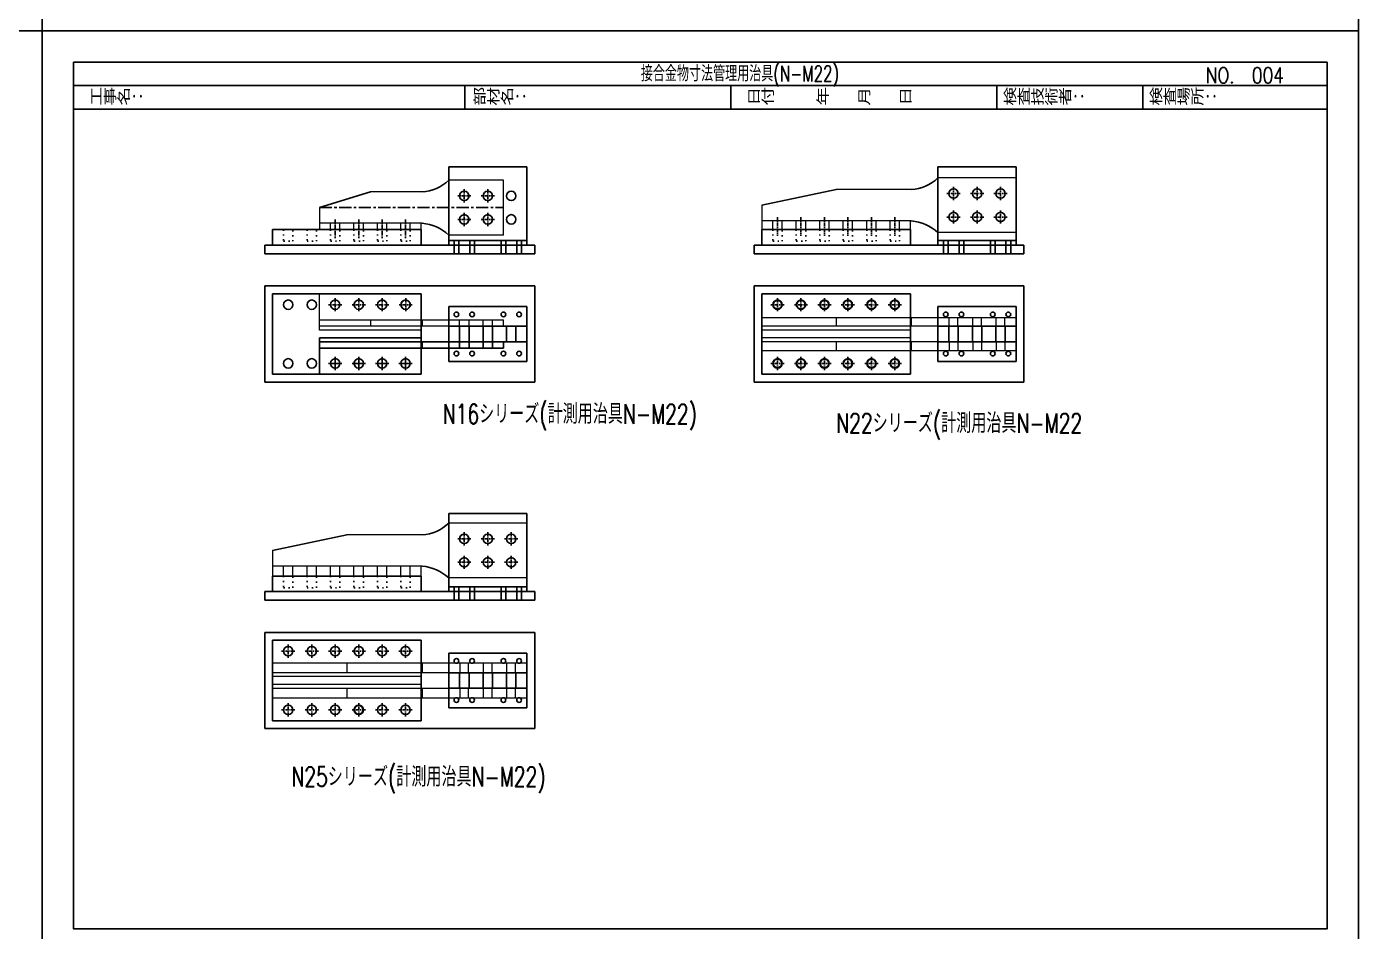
# Model space of a CAD drawing. Header units: millimetres. Extents: x 0 to 18796, y -11 to 7128.
# Drawn here: x 15392 to 18796, y 2450 to 4763 of the extents above; entities that cross this region are included whole.
import ezdxf

# ---------------------------------------------------------------- set-up
doc = ezdxf.new("R2010")
doc.units = ezdxf.units.MM
doc.header["$LTSCALE"] = 5
for name, pattern in [('ACAD_ISO03W100', [30, 12, -18]), ('CENTER1', [10, 6.25, -1.25, 1.25, -1.25]), ('DOT', [2.5, 0.625, -1.875]), ('JIS_08_50', [53, 50, -1.125, 0.75, -1.125])]:
    doc.linetypes.add(name, pattern=pattern)
doc.layers.get('0').update_dxf_attribs({"color": 255})
for name, color, linetype in [('01', 7, 'Continuous'), ('CENTER', 2, 'JIS_08_50'), ('LAYER6', 7, 'Continuous'), ('寸法', 4, 'Continuous'), ('溶接', 241, 'Continuous'), ('補助線', 7, 'ACAD_ISO03W100'), ('金物', 142, 'Continuous')]:
    doc.layers.add(name, color=color, linetype=linetype)
doc.styles.get("Standard").update_dxf_attribs({"font": 'simplex.shx', "width": 0.7, "height": 2.5, "bigfont": '@extfont2.shx'})
doc.styles.add('SUNPOU', font='simplex.shx', dxfattribs={"width": 0.7, "bigfont": 'extfont2.shx'})
doc.styles.add('SUNPOU2', font='simplex.shx', dxfattribs={"width": 0.7, "height": 50, "bigfont": 'extfont2.shx'})

msp = doc.modelspace()

# ---------------------------------------------------------------- linework, layer by layer
at = {"linetype": 'Continuous', "lineweight": -3}
for p, q in [((15512, 4612), (18716, 4612)), ((16512, 4552), (16512, 4612)), ((17192, 4552), (17192, 4612)), ((17872, 4552), (17872, 4612)), ((18245.301, 4552), (18245.301, 4612)), ((15512, 4552), (18716, 4552))]:
    msp.add_line(p, q, dxfattribs=at)
for points in [[(12068, 7128), (15432, 7128), (15432, 4752), (12068, 4752)], [(15432, 7128), (18796, 7128), (18796, 4752), (15432, 4752)], [(12068, 4752), (15432, 4752), (15432, 2376), (12068, 2376)], [(15432, 4752), (18796, 4752), (18796, 2376), (15432, 2376)], [(15512, 4672), (18716, 4672), (18716, 2456), (15512, 2456)]]:
    msp.add_lwpolyline(points, close=True, dxfattribs=at)
at = {"layer": '01', "linetype": 'DOT'}
for p, q in [((16048.754, 4244.211), (16048.754, 4214.211)), ((16072.754, 4214.211), (16072.754, 4244.211)), ((16108.754, 4244.211), (16108.754, 4214.211)), ((16132.754, 4214.211), (16132.754, 4244.211)), ((16168.754, 4244.211), (16168.754, 4214.211)), ((16192.754, 4214.211), (16192.754, 4244.211)), ((16228.754, 4244.211), (16228.754, 4214.211)), ((16252.754, 4214.211), (16252.754, 4244.211)), ((16288.754, 4244.211), (16288.754, 4214.211)), ((16312.754, 4214.211), (16312.754, 4244.211)), ((16348.754, 4244.211), (16348.754, 4214.211)), ((16372.754, 4214.211), (16372.754, 4244.211)), ((17299.307, 4244.211), (17299.307, 4214.211)), ((17323.307, 4214.211), (17323.307, 4244.211)), ((17359.307, 4244.211), (17359.307, 4214.211)), ((17383.307, 4214.211), (17383.307, 4244.211)), ((17419.307, 4244.211), (17419.307, 4214.211)), ((17443.307, 4214.211), (17443.307, 4244.211)), ((17479.307, 4244.211), (17479.307, 4214.211)), ((17503.307, 4214.211), (17503.307, 4244.211)), ((17539.307, 4244.211), (17539.307, 4214.211)), ((17563.307, 4214.211), (17563.307, 4244.211)), ((17599.307, 4244.211), (17599.307, 4214.211)), ((17623.307, 4214.211), (17623.307, 4244.211)), ((16048.754, 4214.211), (16072.754, 4214.211)), ((16108.754, 4214.211), (16132.754, 4214.211)), ((16168.754, 4214.211), (16192.754, 4214.211)), ((16228.754, 4214.211), (16252.754, 4214.211)), ((16288.754, 4214.211), (16312.754, 4214.211)), ((16348.754, 4214.211), (16372.754, 4214.211)), ((17299.307, 4214.211), (17323.307, 4214.211)), ((17359.307, 4214.211), (17383.307, 4214.211)), ((17419.307, 4214.211), (17443.307, 4214.211)), ((17479.307, 4214.211), (17503.307, 4214.211)), ((17539.307, 4214.211), (17563.307, 4214.211)), ((17599.307, 4214.211), (17623.307, 4214.211)), ((16048.754, 3358.393), (16048.754, 3328.393)), ((16072.754, 3328.393), (16072.754, 3358.393)), ((16108.754, 3358.393), (16108.754, 3328.393)), ((16132.754, 3328.393), (16132.754, 3358.393)), ((16168.754, 3358.393), (16168.754, 3328.393)), ((16192.754, 3328.393), (16192.754, 3358.393)), ((16228.754, 3358.393), (16228.754, 3328.393)), ((16252.754, 3328.393), (16252.754, 3358.393)), ((16288.754, 3358.393), (16288.754, 3328.393)), ((16312.754, 3328.393), (16312.754, 3358.393)), ((16348.754, 3358.393), (16348.754, 3328.393)), ((16372.754, 3328.393), (16372.754, 3358.393)), ((16048.754, 3328.393), (16072.754, 3328.393)), ((16108.754, 3328.393), (16132.754, 3328.393)), ((16168.754, 3328.393), (16192.754, 3328.393)), ((16228.754, 3328.393), (16252.754, 3328.393)), ((16288.754, 3328.393), (16312.754, 3328.393)), ((16348.754, 3328.393), (16372.754, 3328.393))]:
    msp.add_line(p, q, dxfattribs=at)
at = {"layer": '01', "linetype": 'Continuous'}
for p, q in [((16484.754, 4216.211), (16484.754, 4204.211)), ((16484.754, 4182.211), (16484.754, 4204.211)), ((16496.754, 4216.211), (16496.754, 4204.211)), ((16496.754, 4204.211), (16496.754, 4182.211)), ((16524.754, 4216.211), (16524.754, 4204.211)), ((16524.754, 4182.211), (16524.754, 4204.211)), ((16536.754, 4216.211), (16536.754, 4204.211)), ((16536.754, 4204.211), (16536.754, 4182.211)), ((16604.754, 4216.211), (16604.754, 4204.211)), ((16604.754, 4182.211), (16604.754, 4204.211)), ((16616.754, 4216.211), (16616.754, 4204.211)), ((16616.754, 4204.211), (16616.754, 4182.211)), ((16644.754, 4216.211), (16644.754, 4204.211)), ((16644.754, 4182.211), (16644.754, 4204.211)), ((16656.754, 4216.211), (16656.754, 4204.211)), ((16656.754, 4204.211), (16656.754, 4182.211)), ((17735.307, 4216.211), (17735.307, 4204.211)), ((17735.307, 4182.211), (17735.307, 4204.211)), ((17747.307, 4216.211), (17747.307, 4204.211)), ((17747.307, 4204.211), (17747.307, 4182.211)), ((17775.307, 4216.211), (17775.307, 4204.211)), ((17775.307, 4182.211), (17775.307, 4204.211)), ((17787.307, 4216.211), (17787.307, 4204.211)), ((17787.307, 4204.211), (17787.307, 4182.211)), ((17855.307, 4216.211), (17855.307, 4204.211)), ((17855.307, 4182.211), (17855.307, 4204.211)), ((17867.307, 4216.211), (17867.307, 4204.211)), ((17867.307, 4204.211), (17867.307, 4182.211)), ((17895.307, 4216.211), (17895.307, 4204.211)), ((17895.307, 4182.211), (17895.307, 4204.211)), ((17907.307, 4216.211), (17907.307, 4204.211)), ((17907.307, 4204.211), (17907.307, 4182.211)), ((16498.754, 3997.076), (16498.754, 3957.076)), ((16522.754, 3997.076), (16522.754, 3957.076)), ((16558.754, 3997.076), (16558.754, 3957.076)), ((16582.754, 3997.076), (16582.754, 3957.076)), ((16618.754, 3997.076), (16618.754, 3957.076)), ((16642.754, 3997.076), (16642.754, 3957.076)), ((17749.307, 3997.076), (17749.307, 3957.076)), ((17773.307, 3997.076), (17773.307, 3957.076)), ((17809.307, 3997.076), (17809.307, 3957.076)), ((17833.307, 3997.076), (17833.307, 3957.076)), ((17869.307, 3997.076), (17869.307, 3957.076)), ((17893.307, 3997.076), (17893.307, 3957.076)), ((16484.754, 3330.393), (16484.754, 3318.393)), ((16484.754, 3296.393), (16484.754, 3318.393)), ((16496.754, 3330.393), (16496.754, 3318.393)), ((16496.754, 3318.393), (16496.754, 3296.393)), ((16524.754, 3330.393), (16524.754, 3318.393)), ((16524.754, 3296.393), (16524.754, 3318.393)), ((16536.754, 3330.393), (16536.754, 3318.393)), ((16536.754, 3318.393), (16536.754, 3296.393)), ((16604.754, 3330.393), (16604.754, 3318.393)), ((16604.754, 3296.393), (16604.754, 3318.393)), ((16616.754, 3330.393), (16616.754, 3318.393)), ((16616.754, 3318.393), (16616.754, 3296.393)), ((16644.754, 3330.393), (16644.754, 3318.393)), ((16644.754, 3296.393), (16644.754, 3318.393)), ((16656.754, 3330.393), (16656.754, 3318.393)), ((16656.754, 3318.393), (16656.754, 3296.393)), ((16498.754, 3111.258), (16498.754, 3071.258)), ((16522.754, 3111.258), (16522.754, 3071.258)), ((16558.754, 3111.258), (16558.754, 3071.258)), ((16582.754, 3111.258), (16582.754, 3071.258)), ((16618.754, 3111.258), (16618.754, 3071.258)), ((16642.754, 3111.258), (16642.754, 3071.258))]:
    msp.add_line(p, q, dxfattribs=at)
at = {"layer": 'CENTER', "color": 7, "linetype": 'CENTER1'}
msp.add_line((16140.754, 4300.211), (16610.754, 4300.211), dxfattribs=at)
at = {"layer": '寸法', "linetype": 'CENTER1', "ltscale": 0.3}
for p, q in [((16527.754, 4330.211), (16493.754, 4330.211)), ((16510.754, 4347.211), (16510.754, 4313.211)), ((16587.754, 4330.211), (16553.754, 4330.211)), ((16570.754, 4347.211), (16570.754, 4313.211)), ((16180.754, 4270.211), (16180.754, 4222.211)), ((16240.754, 4270.211), (16240.754, 4222.211)), ((16300.754, 4270.211), (16300.754, 4222.211)), ((16360.754, 4270.211), (16360.754, 4222.211)), ((16527.754, 4270.211), (16493.754, 4270.211)), ((16510.754, 4253.211), (16510.754, 4287.211)), ((16587.754, 4270.211), (16553.754, 4270.211)), ((16570.754, 4253.211), (16570.754, 4287.211)), ((16197.865, 4052.079), (16163.865, 4052.079)), ((16180.865, 4069.079), (16180.865, 4035.079)), ((16257.865, 4052.079), (16223.865, 4052.079)), ((16240.865, 4069.079), (16240.865, 4035.079)), ((16317.865, 4052.079), (16283.865, 4052.079)), ((16300.865, 4069.079), (16300.865, 4035.079)), ((16377.865, 4052.079), (16343.865, 4052.079)), ((16360.865, 4069.079), (16360.865, 4035.079)), ((16077.754, 3166.258), (16043.754, 3166.258)), ((16060.754, 3183.258), (16060.754, 3149.258)), ((16137.754, 3166.258), (16103.754, 3166.258)), ((16120.754, 3183.258), (16120.754, 3149.258)), ((16197.754, 3166.258), (16163.754, 3166.258)), ((16180.754, 3183.258), (16180.754, 3149.258)), ((16257.754, 3166.258), (16223.754, 3166.258)), ((16240.754, 3183.258), (16240.754, 3149.258)), ((16317.754, 3166.258), (16283.754, 3166.258)), ((16300.754, 3183.258), (16300.754, 3149.258)), ((16377.754, 3166.258), (16343.754, 3166.258)), ((16360.754, 3183.258), (16360.754, 3149.258)), ((16060.754, 2999.258), (16060.754, 3033.258)), ((16120.754, 2999.258), (16120.754, 3033.258)), ((16180.754, 2999.258), (16180.754, 3033.258)), ((16240.754, 2999.258), (16240.754, 3033.258)), ((16300.754, 2999.258), (16300.754, 3033.258)), ((16360.754, 2999.258), (16360.754, 3033.258)), ((16077.754, 3016.258), (16043.754, 3016.258)), ((16137.754, 3016.258), (16103.754, 3016.258)), ((16197.754, 3016.258), (16163.754, 3016.258)), ((16257.754, 3016.258), (16223.754, 3016.258)), ((16317.754, 3016.258), (16283.754, 3016.258)), ((16377.754, 3016.258), (16343.754, 3016.258))]:
    msp.add_line(p, q, dxfattribs=at)
at = {"layer": '溶接', "linetype": 'Continuous'}
for p, q in [((16470.754, 4220.211), (16470.754, 4404.211)), ((16470.754, 4404.211), (16670.754, 4404.211)), ((16670.754, 4404.211), (16670.754, 4220.211)), ((17721.307, 4220.211), (17721.307, 4404.211)), ((17721.307, 4404.211), (17921.307, 4404.211)), ((17921.307, 4404.211), (17921.307, 4220.211)), ((16020.754, 4204.211), (16020.754, 4244.211)), ((16020.754, 4244.211), (16400.754, 4244.211)), ((16400.754, 4244.211), (16400.754, 4204.211)), ((17271.307, 4204.211), (17271.307, 4244.211)), ((17271.307, 4244.211), (17651.307, 4244.211)), ((17651.307, 4244.211), (17651.307, 4204.211)), ((16000.754, 4204.211), (16690.754, 4204.211)), ((16000.754, 4182.211), (16000.754, 4204.211)), ((16400.754, 4204.211), (16020.754, 4204.211)), ((16470.754, 4220.211), (16470.754, 4204.211)), ((16670.754, 4216.211), (16470.754, 4216.211)), ((16470.754, 4204.211), (16670.754, 4204.211)), ((16670.754, 4204.211), (16670.754, 4220.211)), ((16690.754, 4204.211), (16690.754, 4182.211)), ((17251.307, 4204.211), (17941.307, 4204.211)), ((17251.307, 4182.211), (17251.307, 4204.211)), ((17651.307, 4204.211), (17271.307, 4204.211)), ((17721.307, 4220.211), (17721.307, 4204.211)), ((17921.307, 4216.211), (17721.307, 4216.211)), ((17721.307, 4204.211), (17921.307, 4204.211)), ((17921.307, 4204.211), (17921.307, 4220.211)), ((17941.307, 4204.211), (17941.307, 4182.211)), ((16690.754, 4182.211), (16000.754, 4182.211)), ((17941.307, 4182.211), (17251.307, 4182.211)), ((16690.754, 4100.076), (16000.754, 4100.076)), ((16000.754, 4100.076), (16000.754, 3854.076)), ((16690.754, 3854.076), (16690.754, 4100.076)), ((17941.307, 4100.076), (17251.307, 4100.076)), ((17251.307, 4100.076), (17251.307, 3854.076)), ((17941.307, 3854.076), (17941.307, 4100.076)), ((16020.754, 4080.076), (16020.754, 3874.076)), ((16400.754, 4080.076), (16020.754, 4080.076)), ((16400.754, 4080.076), (16400.754, 3874.076)), ((17271.307, 4080.076), (17271.307, 3874.076)), ((17651.307, 4080.076), (17271.307, 4080.076)), ((17651.307, 4080.076), (17651.307, 3874.076)), ((16470.754, 4047.076), (16470.754, 3907.076)), ((16670.754, 4047.076), (16470.754, 4047.076)), ((16470.754, 4047.076), (16470.754, 3907.076)), ((16670.754, 3907.076), (16670.754, 4047.076)), ((16670.754, 4047.076), (16670.754, 3907.076)), ((17721.307, 4047.076), (17721.307, 3907.076)), ((17921.307, 4047.076), (17721.307, 4047.076)), ((17721.307, 4047.076), (17721.307, 3907.076)), ((17921.307, 3907.076), (17921.307, 4047.076)), ((17921.307, 4047.076), (17921.307, 3907.076)), ((16470.754, 3907.076), (16670.754, 3907.076)), ((17721.307, 3907.076), (17921.307, 3907.076)), ((16000.754, 3854.076), (16690.754, 3854.076)), ((16000.754, 3854.076), (16690.754, 3854.076)), ((16020.754, 3874.076), (16400.754, 3874.076)), ((17251.307, 3854.076), (17941.307, 3854.076)), ((17251.307, 3854.076), (17941.307, 3854.076)), ((17271.307, 3874.076), (17651.307, 3874.076)), ((16470.754, 3334.393), (16470.754, 3518.393)), ((16470.754, 3518.393), (16670.754, 3518.393)), ((16670.754, 3518.393), (16670.754, 3334.393)), ((16020.754, 3318.393), (16020.754, 3358.393)), ((16020.754, 3358.393), (16400.754, 3358.393)), ((16400.754, 3358.393), (16400.754, 3318.393)), ((16000.754, 3318.393), (16690.754, 3318.393)), ((16000.754, 3296.393), (16000.754, 3318.393)), ((16400.754, 3318.393), (16020.754, 3318.393)), ((16470.754, 3334.393), (16470.754, 3318.393)), ((16670.754, 3330.393), (16470.754, 3330.393)), ((16470.754, 3318.393), (16670.754, 3318.393)), ((16670.754, 3318.393), (16670.754, 3334.393)), ((16690.754, 3318.393), (16690.754, 3296.393)), ((16690.754, 3296.393), (16000.754, 3296.393)), ((16690.754, 3214.258), (16000.754, 3214.258)), ((16000.754, 3214.258), (16000.754, 2968.258)), ((16690.754, 2968.258), (16690.754, 3214.258)), ((16020.754, 3194.258), (16020.754, 2988.258)), ((16400.754, 3194.258), (16020.754, 3194.258)), ((16400.754, 3194.258), (16400.754, 2988.258)), ((16470.754, 3161.258), (16470.754, 3021.258)), ((16670.754, 3161.258), (16470.754, 3161.258)), ((16470.754, 3161.258), (16470.754, 3021.258)), ((16670.754, 3021.258), (16670.754, 3161.258)), ((16670.754, 3161.258), (16670.754, 3021.258)), ((16470.754, 3021.258), (16670.754, 3021.258)), ((16000.754, 2968.258), (16690.754, 2968.258)), ((16000.754, 2968.258), (16690.754, 2968.258)), ((16020.754, 2988.258), (16400.754, 2988.258))]:
    msp.add_line(p, q, dxfattribs=at)
for points in [[(16470.754, 3957.076), (16470.754, 3997.076), (16670.754, 3997.076), (16670.754, 3957.076)], [(17721.307, 3957.076), (17721.307, 3997.076), (17921.307, 3997.076), (17921.307, 3957.076)], [(16470.754, 3071.258), (16470.754, 3111.258), (16670.754, 3111.258), (16670.754, 3071.258)]]:
    msp.add_lwpolyline(points, close=True, dxfattribs=at)
for centre, radius in [((16510.754, 4330.211), 12), ((16570.754, 4330.211), 12), ((16630.754, 4330.211), 12), ((17761.307, 4336.211), 12), ((17821.307, 4336.211), 12), ((17881.307, 4336.211), 12), ((16510.754, 4270.211), 12), ((16570.754, 4270.211), 12), ((16630.754, 4270.211), 12), ((17761.307, 4276.211), 12), ((17821.307, 4276.211), 12), ((17881.307, 4276.211), 12), ((16060.754, 4052.076), 12), ((16060.754, 4052.076), 12), ((16120.754, 4052.076), 12), ((16180.754, 4052.076), 12), ((16240.754, 4052.076), 12), ((16300.754, 4052.076), 12), ((16360.754, 4052.076), 12), ((17311.307, 4052.076), 12), ((17311.307, 4052.076), 12), ((17371.307, 4052.076), 12), ((17431.307, 4052.076), 12), ((17491.307, 4052.076), 12), ((17551.307, 4052.076), 12), ((17611.307, 4052.076), 12), ((16490.754, 4027.076), 6), ((16490.754, 4027.076), 6), ((16530.754, 4027.076), 6), ((16530.754, 4027.076), 6), ((16610.754, 4027.076), 6), ((16610.754, 4027.076), 6), ((16650.754, 4027.076), 6), ((16650.754, 4027.076), 6), ((17741.307, 4027.076), 6), ((17741.307, 4027.076), 6), ((17781.307, 4027.076), 6), ((17781.307, 4027.076), 6), ((17861.307, 4027.076), 6), ((17861.307, 4027.076), 6), ((17901.307, 4027.076), 6), ((17901.307, 4027.076), 6), ((16490.754, 3927.076), 6), ((16490.754, 3927.076), 6), ((16530.754, 3927.076), 6), ((16530.754, 3927.076), 6), ((16610.754, 3927.076), 6), ((16610.754, 3927.076), 6), ((16650.754, 3927.076), 6), ((16650.754, 3927.076), 6), ((17741.307, 3927.076), 6), ((17741.307, 3927.076), 6), ((17781.307, 3927.076), 6), ((17781.307, 3927.076), 6), ((17861.307, 3927.076), 6), ((17861.307, 3927.076), 6), ((17901.307, 3927.076), 6), ((17901.307, 3927.076), 6), ((16060.754, 3902.076), 12), ((16060.754, 3902.076), 12), ((16120.754, 3902.076), 12), ((16180.754, 3902.076), 12), ((16240.754, 3902.076), 12), ((16300.754, 3902.076), 12), ((16360.754, 3902.076), 12), ((17311.307, 3902.076), 12), ((17311.307, 3902.076), 12), ((17371.307, 3902.076), 12), ((17431.307, 3902.076), 12), ((17491.307, 3902.076), 12), ((17551.307, 3902.076), 12), ((17611.307, 3902.076), 12), ((16510.754, 3453.393), 12), ((16570.754, 3453.393), 12), ((16630.754, 3453.393), 12), ((16510.754, 3393.393), 12), ((16570.754, 3393.393), 12), ((16630.754, 3393.393), 12), ((16060.754, 3166.258), 12), ((16060.754, 3166.258), 12), ((16120.754, 3166.258), 12), ((16180.754, 3166.258), 12), ((16240.754, 3166.258), 12), ((16300.754, 3166.258), 12), ((16360.754, 3166.258), 12), ((16490.754, 3141.258), 6), ((16490.754, 3141.258), 6), ((16530.754, 3141.258), 6), ((16530.754, 3141.258), 6), ((16610.754, 3141.258), 6), ((16610.754, 3141.258), 6), ((16650.754, 3141.258), 6), ((16650.754, 3141.258), 6), ((16490.754, 3041.258), 6), ((16490.754, 3041.258), 6), ((16530.754, 3041.258), 6), ((16530.754, 3041.258), 6), ((16610.754, 3041.258), 6), ((16610.754, 3041.258), 6), ((16650.754, 3041.258), 6), ((16650.754, 3041.258), 6), ((16060.754, 3016.258), 12), ((16060.754, 3016.258), 12), ((16120.754, 3016.258), 12), ((16180.754, 3016.258), 12), ((16240.754, 3016.258), 12), ((16300.754, 3016.258), 12), ((16360.754, 3016.258), 12)]:
    msp.add_circle(centre, radius, dxfattribs=at)
at = {"layer": '補助線', "lineweight": 18}
for p, q in [((16140.754, 4260.211), (16140.754, 4244.211)), ((16168.754, 4244.211), (16168.754, 4260.211)), ((16192.754, 4244.211), (16192.754, 4260.211)), ((16228.754, 4244.211), (16228.754, 4260.211)), ((16252.754, 4244.211), (16252.754, 4260.211)), ((16288.754, 4244.211), (16288.754, 4260.211)), ((16312.754, 4244.211), (16312.754, 4260.211)), ((16348.754, 4244.211), (16348.754, 4260.211)), ((16372.754, 4244.211), (16372.754, 4260.211)), ((16498.754, 3997.076), (16498.754, 4013.076)), ((16522.754, 3997.076), (16522.754, 4013.076)), ((16558.754, 3997.076), (16558.754, 4013.076)), ((16582.754, 3997.076), (16582.754, 4013.076)), ((16498.754, 3957.076), (16498.754, 3941.076)), ((16522.754, 3957.076), (16522.754, 3941.076)), ((16558.754, 3957.076), (16558.754, 3941.076)), ((16582.754, 3957.076), (16582.754, 3941.076)), ((16499.754, 3111.258), (16499.754, 3136.258)), ((16521.754, 3111.258), (16521.754, 3136.258)), ((16559.754, 3111.258), (16559.754, 3136.258)), ((16581.754, 3111.258), (16581.754, 3136.258)), ((16619.754, 3111.258), (16619.754, 3136.258)), ((16641.754, 3111.258), (16641.754, 3136.258)), ((16499.754, 3046.258), (16499.754, 3071.258)), ((16521.754, 3046.258), (16521.754, 3071.258)), ((16559.754, 3046.258), (16559.754, 3071.258)), ((16581.754, 3046.258), (16581.754, 3071.258)), ((16619.754, 3046.258), (16619.754, 3071.258)), ((16641.754, 3046.258), (16641.754, 3071.258))]:
    msp.add_line(p, q, dxfattribs=at)
at = {"layer": '金物', "lineweight": 18}
for p, q in [((16610.754, 4370.211), (16470.754, 4370.211)), ((16610.754, 4230.211), (16610.754, 4370.211)), ((17921.307, 4376.211), (17721.307, 4376.211)), ((17921.307, 4236.211), (17921.307, 4376.211)), ((16402.754, 4340.211), (16270.754, 4340.211)), ((17653.307, 4346.211), (17461.307, 4346.211)), ((16140.754, 4300.211), (16140.754, 4260.211)), ((17271.307, 4306.211), (17271.307, 4266.211)), ((16402.754, 4260.211), (16140.754, 4260.211)), ((16400.754, 4244.211), (16400.754, 4260.211)), ((17271.307, 4266.211), (17271.307, 4244.211)), ((17653.307, 4266.211), (17271.307, 4266.211)), ((17299.307, 4244.211), (17299.307, 4266.211)), ((17323.307, 4244.211), (17323.307, 4266.211)), ((17359.307, 4244.211), (17359.307, 4266.211)), ((17383.307, 4244.211), (17383.307, 4266.211)), ((17419.307, 4244.211), (17419.307, 4266.211)), ((17443.307, 4244.211), (17443.307, 4266.211)), ((17479.307, 4244.211), (17479.307, 4266.211)), ((17503.307, 4244.211), (17503.307, 4266.211)), ((17539.307, 4244.211), (17539.307, 4266.211)), ((17563.307, 4244.211), (17563.307, 4266.211)), ((17599.307, 4244.211), (17599.307, 4266.211)), ((17623.307, 4244.211), (17623.307, 4266.211)), ((17651.307, 4244.211), (17651.307, 4266.211)), ((16140.754, 4244.211), (16400.754, 4244.211)), ((16610.754, 4230.211), (16470.754, 4230.211)), ((17271.307, 4244.211), (17651.307, 4244.211)), ((17921.307, 4236.211), (17721.307, 4236.211)), ((16020.754, 3987.076), (16020.754, 4080.076)), ((16020.754, 4080.076), (16400.754, 4080.076)), ((16140.754, 3987.076), (16140.754, 4080.076)), ((16140.754, 4080.076), (16400.754, 4080.076)), ((16400.754, 4080.076), (16400.754, 4016.076)), ((16400.754, 4080.076), (16400.754, 4013.076)), ((17271.307, 3987.076), (17271.307, 4080.076)), ((17271.307, 4080.076), (17651.307, 4080.076)), ((17271.307, 3987.076), (17271.307, 4080.076)), ((17271.307, 4080.076), (17651.307, 4080.076)), ((17651.307, 4080.076), (17651.307, 4019.076)), ((17651.307, 4080.076), (17651.307, 4016.076)), ((17271.307, 4019.076), (17921.307, 4019.076)), ((17461.307, 4019.076), (17461.307, 3997.076)), ((17721.307, 3997.076), (17721.307, 4019.076)), ((17750.307, 3997.076), (17750.307, 4019.076)), ((17772.307, 3997.076), (17772.307, 4019.076)), ((17810.307, 3997.076), (17810.307, 4019.076)), ((17832.307, 3997.076), (17832.307, 4019.076)), ((17870.307, 3997.076), (17870.307, 4019.076)), ((17892.307, 3997.076), (17892.307, 4019.076)), ((17921.307, 3997.076), (17921.307, 4019.076)), ((16140.754, 4013.076), (16610.754, 4013.076)), ((16610.754, 3997.076), (16140.754, 3997.076)), ((16400.754, 3987.076), (16140.754, 3987.076)), ((16270.754, 4013.076), (16270.754, 3997.076)), ((16400.754, 3997.076), (16400.754, 3987.076)), ((16400.754, 3997.076), (16400.754, 3987.076)), ((16470.754, 3997.076), (16470.754, 4013.076)), ((16610.754, 3997.076), (16610.754, 4013.076)), ((17921.307, 3997.076), (17271.307, 3997.076)), ((17651.307, 3987.076), (17271.307, 3987.076)), ((17651.307, 3997.076), (17651.307, 3987.076)), ((17651.307, 3997.076), (17651.307, 3987.076)), ((16020.754, 3967.076), (16020.754, 3874.076)), ((16400.754, 3957.076), (16400.754, 3967.076)), ((16470.754, 3957.076), (16470.754, 3941.076)), ((16610.754, 3957.076), (16610.754, 3941.076)), ((17271.307, 3967.076), (17271.307, 3874.076)), ((17651.307, 3967.076), (17271.307, 3967.076)), ((17271.307, 3967.076), (17271.307, 3874.076)), ((17921.307, 3957.076), (17271.307, 3957.076)), ((17461.307, 3957.076), (17461.307, 3935.076)), ((17651.307, 3957.076), (17651.307, 3967.076)), ((17651.307, 3957.076), (17651.307, 3967.076)), ((17721.307, 3957.076), (17721.307, 3935.076)), ((17750.307, 3957.076), (17750.307, 3935.076)), ((17772.307, 3957.076), (17772.307, 3935.076)), ((17810.307, 3957.076), (17810.307, 3935.076)), ((17832.307, 3957.076), (17832.307, 3935.076)), ((17870.307, 3957.076), (17870.307, 3935.076)), ((17892.307, 3957.076), (17892.307, 3935.076)), ((17921.307, 3957.076), (17921.307, 3935.076)), ((16400.754, 3874.076), (16400.754, 3938.076)), ((17271.307, 3935.076), (17921.307, 3935.076)), ((17651.307, 3874.076), (17651.307, 3938.076)), ((17651.307, 3874.076), (17651.307, 3935.076)), ((16020.754, 3874.076), (16400.754, 3874.076)), ((17271.307, 3874.076), (17651.307, 3874.076)), ((17271.307, 3874.076), (17651.307, 3874.076)), ((16670.754, 3493.393), (16470.754, 3493.393)), ((16670.754, 3353.393), (16670.754, 3493.393)), ((16402.754, 3463.393), (16210.754, 3463.393)), ((16020.754, 3423.393), (16020.754, 3383.393)), ((16020.754, 3383.393), (16020.754, 3358.393)), ((16402.754, 3383.393), (16020.754, 3383.393)), ((16048.754, 3358.393), (16048.754, 3383.393)), ((16072.754, 3358.393), (16072.754, 3383.393)), ((16108.754, 3358.393), (16108.754, 3383.393)), ((16132.754, 3358.393), (16132.754, 3383.393)), ((16168.754, 3358.393), (16168.754, 3383.393)), ((16192.754, 3358.393), (16192.754, 3383.393)), ((16228.754, 3358.393), (16228.754, 3383.393)), ((16252.754, 3358.393), (16252.754, 3383.393)), ((16288.754, 3358.393), (16288.754, 3383.393)), ((16312.754, 3358.393), (16312.754, 3383.393)), ((16348.754, 3358.393), (16348.754, 3383.393)), ((16372.754, 3358.393), (16372.754, 3383.393)), ((16400.754, 3358.393), (16400.754, 3383.393)), ((16020.754, 3358.393), (16400.754, 3358.393)), ((16670.754, 3353.393), (16470.754, 3353.393)), ((16020.754, 3101.258), (16020.754, 3194.258)), ((16020.754, 3194.258), (16400.754, 3194.258)), ((16020.754, 3101.258), (16020.754, 3194.258)), ((16020.754, 3194.258), (16400.754, 3194.258)), ((16400.754, 3194.258), (16400.754, 3130.258)), ((16400.754, 3194.258), (16400.754, 3136.258)), ((16020.754, 3136.258), (16670.754, 3136.258)), ((16210.754, 3136.258), (16210.754, 3111.258)), ((16470.754, 3111.258), (16470.754, 3136.258)), ((16670.754, 3111.258), (16670.754, 3136.258)), ((16670.754, 3111.258), (16020.754, 3111.258)), ((16400.754, 3101.258), (16020.754, 3101.258)), ((16400.754, 3111.258), (16400.754, 3101.258)), ((16400.754, 3111.258), (16400.754, 3101.258)), ((16020.754, 3081.258), (16020.754, 2988.258)), ((16020.754, 3081.258), (16020.754, 2988.258)), ((16400.754, 3081.258), (16020.754, 3081.258)), ((16020.754, 3071.258), (16670.754, 3071.258)), ((16210.754, 3071.258), (16210.754, 3046.258)), ((16400.754, 3071.258), (16400.754, 3081.258)), ((16400.754, 3071.258), (16400.754, 3081.258)), ((16470.754, 3046.258), (16470.754, 3071.258)), ((16670.754, 3046.258), (16670.754, 3071.258)), ((16670.754, 3046.258), (16020.754, 3046.258)), ((16400.754, 2988.258), (16400.754, 3052.258)), ((16400.754, 2988.258), (16400.754, 3046.258)), ((16020.754, 2988.258), (16400.754, 2988.258)), ((16020.754, 2988.258), (16400.754, 2988.258))]:
    msp.add_line(p, q, dxfattribs=at)
at = {"layer": '金物'}
for p, q in [((16140.754, 4300.211), (16270.754, 4340.211)), ((17271.307, 4306.211), (17461.307, 4346.211)), ((16140.754, 3967.076), (16140.754, 3874.076)), ((16400.754, 3967.076), (16140.754, 3967.076)), ((16610.754, 3957.076), (16140.754, 3957.076)), ((16400.754, 3957.076), (16400.754, 3967.076)), ((16470.754, 3957.076), (16470.754, 3941.076)), ((16498.754, 3957.076), (16498.754, 3941.076)), ((16522.754, 3957.076), (16522.754, 3941.076)), ((16558.754, 3957.076), (16558.754, 3941.076)), ((16582.754, 3957.076), (16582.754, 3941.076)), ((16610.754, 3957.076), (16610.754, 3941.076)), ((16140.754, 3941.076), (16610.754, 3941.076)), ((16180.754, 3885.076), (16180.754, 3919.076)), ((16240.754, 3885.076), (16240.754, 3919.076)), ((16300.754, 3885.076), (16300.754, 3919.076)), ((16360.754, 3885.076), (16360.754, 3919.076)), ((16400.754, 3874.076), (16400.754, 3941.076)), ((16197.754, 3902.076), (16163.754, 3902.076)), ((16257.754, 3902.076), (16223.754, 3902.076)), ((16317.754, 3902.076), (16283.754, 3902.076)), ((16377.754, 3902.076), (16343.754, 3902.076)), ((16140.754, 3874.076), (16400.754, 3874.076)), ((16020.754, 3423.393), (16210.754, 3463.393))]:
    msp.add_line(p, q, dxfattribs=at)
at = {"layer": '金物', "linetype": 'CENTER1', "ltscale": 0.3}
for p, q in [((17778.307, 4336.211), (17744.307, 4336.211)), ((17761.307, 4353.211), (17761.307, 4319.211)), ((17838.307, 4336.211), (17804.307, 4336.211)), ((17821.307, 4353.211), (17821.307, 4319.211)), ((17898.307, 4336.211), (17864.307, 4336.211)), ((17881.307, 4353.211), (17881.307, 4319.211)), ((17761.307, 4259.211), (17761.307, 4293.211)), ((17821.307, 4259.211), (17821.307, 4293.211)), ((17881.307, 4259.211), (17881.307, 4293.211)), ((17311.307, 4276.211), (17311.307, 4228.211)), ((17371.307, 4276.211), (17371.307, 4228.211)), ((17431.307, 4276.211), (17431.307, 4228.211)), ((17491.307, 4276.211), (17491.307, 4228.211)), ((17551.307, 4276.211), (17551.307, 4228.211)), ((17611.307, 4276.211), (17611.307, 4228.211)), ((17778.307, 4276.211), (17744.307, 4276.211)), ((17838.307, 4276.211), (17804.307, 4276.211)), ((17898.307, 4276.211), (17864.307, 4276.211)), ((17328.307, 4052.076), (17294.307, 4052.076)), ((17311.307, 4069.076), (17311.307, 4035.076)), ((17388.307, 4052.076), (17354.307, 4052.076)), ((17371.307, 4069.076), (17371.307, 4035.076)), ((17448.307, 4052.076), (17414.307, 4052.076)), ((17431.307, 4069.076), (17431.307, 4035.076)), ((17508.307, 4052.076), (17474.307, 4052.076)), ((17491.307, 4069.076), (17491.307, 4035.076)), ((17568.307, 4052.076), (17534.307, 4052.076)), ((17551.307, 4069.076), (17551.307, 4035.076)), ((17628.307, 4052.076), (17594.307, 4052.076)), ((17611.307, 4069.076), (17611.307, 4035.076)), ((17311.307, 3885.076), (17311.307, 3919.076)), ((17371.307, 3885.076), (17371.307, 3919.076)), ((17431.307, 3885.076), (17431.307, 3919.076)), ((17491.307, 3885.076), (17491.307, 3919.076)), ((17551.307, 3885.076), (17551.307, 3919.076)), ((17611.307, 3885.076), (17611.307, 3919.076)), ((17328.307, 3902.076), (17294.307, 3902.076)), ((17388.307, 3902.076), (17354.307, 3902.076)), ((17448.307, 3902.076), (17414.307, 3902.076)), ((17508.307, 3902.076), (17474.307, 3902.076)), ((17568.307, 3902.076), (17534.307, 3902.076)), ((17628.307, 3902.076), (17594.307, 3902.076)), ((16527.754, 3453.393), (16493.754, 3453.393)), ((16510.754, 3470.393), (16510.754, 3436.393)), ((16587.754, 3453.393), (16553.754, 3453.393)), ((16570.754, 3470.393), (16570.754, 3436.393)), ((16647.754, 3453.393), (16613.754, 3453.393)), ((16630.754, 3470.393), (16630.754, 3436.393)), ((16510.754, 3376.393), (16510.754, 3410.393)), ((16570.754, 3376.393), (16570.754, 3410.393)), ((16630.754, 3376.393), (16630.754, 3410.393)), ((16527.754, 3393.393), (16493.754, 3393.393)), ((16587.754, 3393.393), (16553.754, 3393.393)), ((16647.754, 3393.393), (16613.754, 3393.393))]:
    msp.add_line(p, q, dxfattribs=at)
at = {"layer": '金物', "ltscale": 2}
for p, q in [((17653.307, 4019.076), (17653.307, 3997.076)), ((16402.754, 4013.076), (16402.754, 3997.076)), ((17653.307, 3957.076), (17653.307, 3935.076)), ((16402.754, 3136.258), (16402.754, 3111.258)), ((16402.754, 3071.258), (16402.754, 3046.258))]:
    msp.add_line(p, q, dxfattribs=at)
at = {"layer": '金物', "ltscale": 4}
msp.add_line((16402.754, 3957.076), (16402.754, 3941.076), dxfattribs=at)
at = {"layer": '金物', "ltscale": 2.5}
for centre, radius in [((16510.754, 4330.211), 12), ((16570.754, 4330.211), 12), ((16510.754, 4270.211), 12), ((16570.754, 4270.211), 12), ((16180.865, 4052.079), 12), ((16240.865, 4052.079), 12), ((16300.865, 4052.079), 12), ((16360.865, 4052.079), 12), ((17311.307, 4052.076), 11), ((17371.307, 4052.076), 11), ((17431.307, 4052.076), 11), ((17491.307, 4052.076), 11), ((17551.307, 4052.076), 11), ((17611.307, 4052.076), 11), ((17311.307, 3902.076), 11), ((17371.307, 3902.076), 11), ((17431.307, 3902.076), 11), ((17491.307, 3902.076), 11), ((17551.307, 3902.076), 11), ((17611.307, 3902.076), 11), ((16510.754, 3453.393), 12), ((16570.754, 3453.393), 12), ((16630.754, 3453.393), 12), ((16510.754, 3393.393), 12), ((16570.754, 3393.393), 12), ((16630.754, 3393.393), 12), ((16240.754, 3016.258), 11)]:
    msp.add_circle(centre, radius, dxfattribs=at)
at = {"layer": '金物', "linetype": 'Continuous'}
for centre in [(17761.307, 4336.211), (17821.307, 4336.211), (17881.307, 4336.211), (17761.307, 4276.211), (17821.307, 4276.211), (17881.307, 4276.211)]:
    msp.add_circle(centre, 12, dxfattribs=at)
at = {"layer": '金物'}
for centre in [(16180.754, 3902.076), (16240.754, 3902.076), (16300.754, 3902.076), (16360.754, 3902.076)]:
    msp.add_circle(centre, 12, dxfattribs=at)
at = {"layer": '金物', "ltscale": 2}
for centre, start, end in [((16394.964, 4449.935), 274.060941, 313.550946), ((17645.517, 4455.935), 274.060941, 313.550946), ((16394.964, 4150.488), 46.449054, 85.939059), ((17645.517, 4156.488), 46.449054, 85.939059), ((16394.964, 3573.117), 274.060941, 313.550946), ((16394.964, 3273.669), 46.449054, 85.939059)]:
    msp.add_arc(centre, 110, start, end, dxfattribs=at)

# ---------------------------------------------------------------- texts
at = {"layer": '01', "linetype": 'Continuous', "style": 'SUNPOU2', "width": 0.7}
for s, p in [('N16シリーズ(計測用治具N-M22)', (16455.59, 3747.76)), ('N22シリーズ(計測用治具N-M22', (17461.555, 3724.218)), ('N25シリーズ(計測用治具N-M22)', (16068.722, 2820.168))]:
    msp.add_text(s, height=50, dxfattribs=at).set_placement(p)
at = {"layer": 'LAYER6', "color": 0, "linetype": 'Continuous', "lineweight": -3, "style": 'SUNPOU', "width": 0.7}
msp.add_text('接合金物寸法管理用治具(N-M22)', height=40, dxfattribs=at).set_placement((16961.829, 4622.926))
at = {"layer": 'LAYER6', "color": 0, "linetype": 'Continuous', "lineweight": -3, "width": 0.8}
for s, p in [('NO.  004', (18405.789, 4618.209)), ('工事名：', (15552.009, 4562.926)), ('部材名：', (16531.834, 4562.926)), ('日付\u3000\u3000\u3000年\u3000\u3000月\u3000\u3000日', (17233.219, 4562.926)), ('検査技術者：', (17887.744, 4562.926)), ('検査場所：', (18261.044, 4562.926))]:
    msp.add_text(s, height=40, dxfattribs=at).set_placement(p)

doc.saveas('drawing.dxf')
